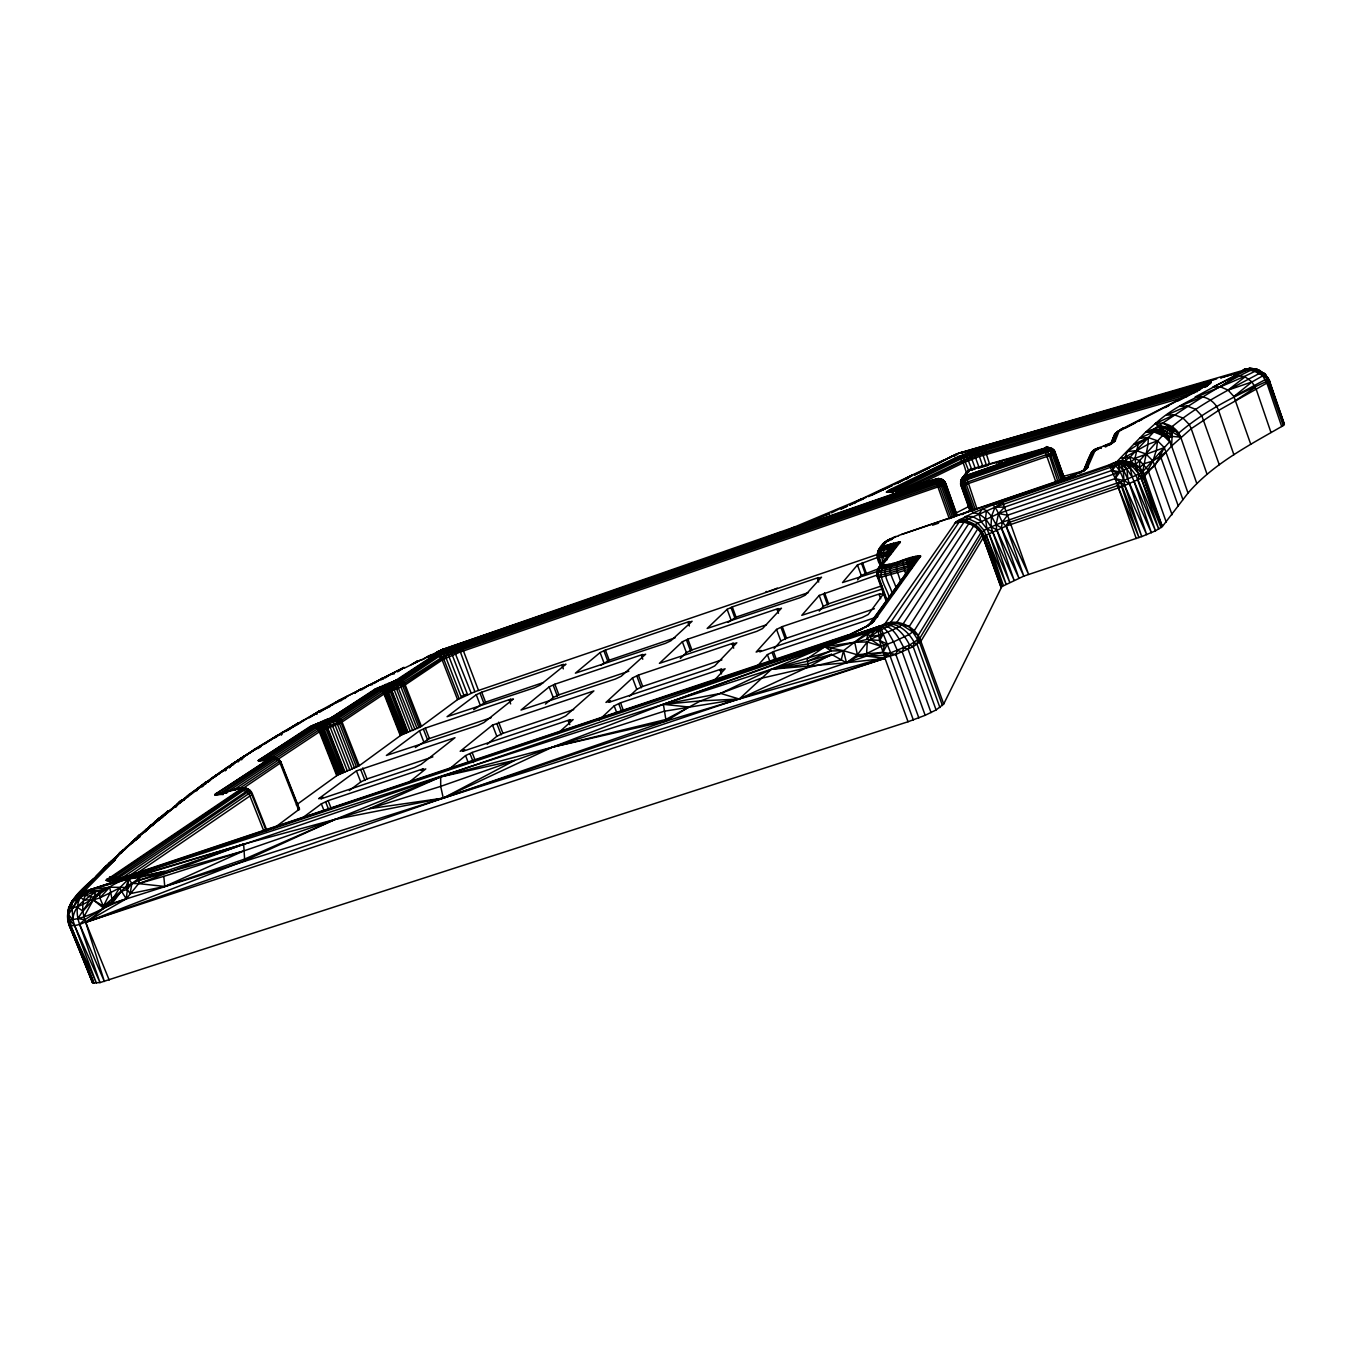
<?xml version="1.0" encoding="UTF-8"?>
<svg xmlns="http://www.w3.org/2000/svg" width="1352" height="1352" viewBox="0 0 1352 1352"><rect width="100%" height="100%" fill="white"/><g stroke="black" fill="none" stroke-linecap="round" stroke-linejoin="round"><path stroke-width="1.5" d="M1188.002 493.074C1213.369 463.719 1248.572 445.602 1281.679 426.488L1267.044 383.529L1260.96 372.594L1257.901 369.755L1253.186 368.724L1242.082 370.651L1249.062 368.859L1257.394 369.569L1265.404 374.352L1269.815 381.433L1218.558 410.433L1191.213 428.668L1171.609 445.974L1143.522 477.239L1121.653 486.821L1006.125 526.097L984.239 536.051L920.982 641.118L913.175 646.678L895.835 654.436L882.957 652.306L857.303 654.79L843.479 650.701L830.99 650.954L771.434 669.257L90.466 889.599C74.461 892.269 63.121 910.133 69.307 925.562C83.097 926.881 93.846 916.284 103.766 908.257L103.377 906.212L128.254 885.104L139.171 880.304L882.366 625.165L885.07 623.61L956.084 521.754L973.153 512.83L992.74 504.904L1109.333 464.868C1121.923 457.753 1139.922 460.88 1144.823 476.208L1162.348 526.536L1188.002 493.074L1171.609 445.974L1167.773 436.172L1165.813 434.499L1162.973 435.074L1139.651 460.576L1139.651 467.775L1141.257 472.828L1162.348 526.536L1155.487 530.829L1141.747 536.575L1023.819 576.104L1001.849 586.582L943.713 704.003L936.091 709.952L925.174 715.309L908.054 721.748L100.014 982.6L92.629 982.803L69.138 924.92C60.35 898.336 93.254 883.042 106.064 865.736C153.266 822.979 202.901 782.419 256.812 748.264L244.154 756.748L241.501 759.824M1113.254 439.637L1115.603 433.096L1123.394 427.976L1114.471 434.482L1110.955 444.064L1115.282 440.667L1119.355 430.409M890.579 543.977L886.439 545.785L888.501 554.996L890.63 554.303L889.396 548.658L890.579 543.977L900.347 542L883.177 564.054C878.056 565.727 875.741 571.93 877.38 576.814L886.591 602.215M273.459 828.59L299.468 809.087L281.115 762.528C278.174 755.717 269.656 756.697 264.198 759.57L265.313 759.216L258.215 760.703L309.659 726.801L332.051 717.304L374.791 689.267L395.714 680.411L435.614 654.199L462.891 642.944L936.26 479.047L937.595 480.467L937.392 485.419L949.324 518.796M942.462 705.558L919.664 642.538L919.783 638.313L982.211 534.851L981.366 532.147L974.268 524.965L964.584 521.5L956.084 521.754L963.976 522.176L974.268 524.965L981.366 532.147L1001.849 586.582L984.239 536.051C980.453 525.759 969.739 520.385 959.278 519.675L968.522 518.847L995.021 507.237L1120.554 463.871L1129.985 457.145L1154.186 431.508L1159.475 431.001L1165.813 434.499L1168.365 427.959L1170.663 427.824C1197.821 405.008 1229.864 389.19 1260.96 372.594C1262.447 365.648 1225.047 370.87 1257.394 369.569L1265.404 374.352L1283.234 425.542L1281.679 426.488M403.927 668.344L442.611 649.45L794.249 527.128L860.768 499.26L958.382 453.359L1216.682 378.898M1116.921 461.623L1139.618 438.217L1148.287 437.592L1148.051 444.318L1142.693 471.713L1139.026 474.113L1120.402 481.937L1002.305 522.21L986.876 528.767L980.977 532.62L918.211 635.524L917.078 644.414L939.927 707.569M908.054 721.748L885.002 658.323C881.927 648.098 877.059 637.215 879.053 626.432L90.466 889.599C88.894 893.469 65.572 904.082 79.869 893.148C106.707 867.19 132.513 839.322 162.477 817.047C191.561 791.258 223.79 768.916 256.812 748.264L237.901 760.246M117.472 856.424L120.108 852.419L112.317 861.731L110.661 861.63L114.785 860.159L84.297 888.568L84.432 891.053L79.869 893.148L72.907 908.105L68.344 914.476L67.769 920.002L96.448 983.208L74.563 925.427L72.907 919.85L71.639 901.497L79.869 893.148L84.77 890.698L114.785 860.159L120.108 852.419L139.662 836.854L139.121 835.249L162.477 817.047L158.539 818.67L144.444 832.173L150.663 825.278L162.477 817.047L158.539 818.67L152.286 825.21M1058.143 482.292L1048.865 453.951L1045.316 448.137L966.19 475.515C958.162 477.07 959.109 490.59 967.998 483.695L1046.854 456.52C1058.346 455.877 1056.166 446.582 1046.262 447.765L971.158 469.127L967.356 471.29L960.883 480.298L960.917 485.486L960.528 483.644L970.398 510.904M885.07 623.61C898.252 619.182 913.732 625.841 919.783 638.313L909.626 645.039L887.267 654.267L885.002 658.323L846.487 662.767L841.282 659.861L760.179 678.552L700.657 700.877L665.691 719.517L552.36 747.2L440.684 776.893L335.414 819.312L244.357 859.179L164.758 886.456L130.096 893.672L125.82 887.453L109.715 887.216L99.727 891.813L90.466 889.599L243.647 844.121L244.712 860.7L85.717 922.334L104.374 981.501L79.599 924.21C75.509 913.293 76.05 899.3 85.311 891.188L71.842 902.781L68.682 908.274C91.53 906.668 106.031 883.008 128.744 878.868L243.647 844.121L335.414 819.312L440.701 786.374L552.36 747.2L663.967 711.287L739.24 699.035L895.835 654.436L897.356 650.481L893.571 641.828L887.909 631.925L881.284 625.621M952.619 517.596L941.229 485.774L940.941 481.042L939.877 479.521L936.919 478.997L942.919 479.842L945.758 483.509L957.098 515.247M1097.807 449.625C1097.317 447.884 1100.849 446.346 1101.221 448.408M71.436 904.539L68.563 907.767L68.344 914.476L70.152 920.273L74.563 925.427L100.014 982.6L79.599 924.21L84.737 919.647L112.689 902.697L109.715 887.216L90.466 889.599L128.744 878.868L140.033 877.397L164.403 871.381L128.744 878.868L126.243 898.843L85.717 922.334L109.191 980.048M136.062 873.882L251.911 794.638C250.086 789.703 242.954 786.83 238.763 790.481L106.081 880.22L109.411 880.879L127.916 876.265L847.552 635.626L868.052 625.638L873.916 621.295L920.56 556.314C908.882 555.165 895.717 565.474 883.059 564.73L879.527 567.012L876.873 572.657L885.087 572.082L914.29 564.139M1153.831 431.863L1145.719 432.065L1155.436 423.514L1160.168 425.964L1170.663 427.824L1172.285 431.88L1171.609 445.974L1168.517 437.963L1158.951 431.17L1152.648 429.885L1145.719 432.065L1139.618 438.217L1153.831 431.863L1168.517 437.963L1172.438 436.426L1180.718 437.186L1196.774 483.458M869.691 624.506L915.693 559.846L920.594 555.824M418.968 727.782L402.879 686.225L403.082 684.247L399.6 680.969L395.714 680.411L400.784 680.309L404.603 683.385L421.435 726.362L400.868 735.268L359.294 765.688L337.324 775.254L296.325 804.947M961.34 485.52L962.286 478.862L970.178 469.533L964.044 476.445L1047.31 447.597L1050.741 447.951L966.274 477.695C960.207 478.439 960.038 482.326 966.562 478.997L1052.312 448.695L1048.408 448.323C1041.293 446.397 1052.532 450.808 1052.278 454.441L1061.32 480.112M1166.201 522.041L1147.916 469.888L1139.651 460.576L1134.429 465.426L1119.98 471.916L1111.986 470.445L1004.553 507.101L998.537 513.54L996.12 524.627L996.728 529.747L1014 579.991L992.52 531.59L986.876 528.767L980.724 521.061L978.949 513.743L982.397 508.927L986.436 510.583L985.557 518.796L986.876 528.767L1009.606 581.985L991.016 526.807L985.557 518.796L978.949 513.743L973.153 512.83M356.59 767.26L339.487 723.489L339.724 721.393L336.09 717.912L332.051 717.304L337.392 717.185L341.431 720.43L359.294 765.688M1207.015 474.197L1191.213 428.668L1189.304 424.596L1182.966 418.038L1174.296 414.81L1155.436 423.514C1165.779 421.57 1177.001 427.164 1180.718 437.186L1168.212 429.463L1158.681 427.283L1145.719 432.065C1155.233 429.175 1163.345 436.172 1172.438 436.426L1166.996 432.015L1160.117 429.429L1152.648 429.885L1159.475 431.001L1165.813 434.499L1155.436 423.514C1184.758 396.947 1223.83 387.804 1257.901 369.755L1253.557 368.876C1218 385.81 1184.91 408.034 1152.648 429.885L1162.973 435.074L1169.615 441.783L1164.309 447.613L1155.081 465.375L1143.91 473.96L1143.522 477.239L1161.064 527.669L1141.291 478.557L1134.429 465.426L1131.066 462.097L1129.985 457.145L1120.622 458.091M982.211 534.851L1001.122 587.461L982.211 534.851L977.851 528.733L969.029 523.275L903.237 623.745C892.658 632.33 878.039 633.513 867.274 641.963L866.446 656.109L885.002 658.323L85.717 922.334C81.982 912.651 80.917 900.466 87.694 891.881L95.705 891.559L109.715 887.216L99.828 897.88L93.288 899.959L83.621 899.908L80.326 896.9L86.545 890.85L87.694 891.881M397.623 671.674L403.961 667.516L340.281 699.745L319.562 711.017L319.393 712.386L340.281 699.745L403.961 667.516L400.919 669.51M420.421 727.004L404.349 685.464L404.603 683.385L445.467 656.396L462.857 649.416L937.392 485.419C945.42 483.053 946.13 478.659 937.24 478.76L895.784 490.556M913.327 719.957L890.275 656.497L890.714 653.033L880.169 626.044M1063.466 479.47L1057.146 481.211L1074.113 475.245L1087.211 468.282L1095.559 449.422C1091.419 448.509 1085.656 465.882 1083.611 470.699M954.089 516.971L942.699 485.182L943.054 482.461L940.553 479.149L937.933 478.676L942.919 479.842L945.589 483.408L956.878 515.518M358.179 766.398L341.093 722.661L341.431 720.43L383.951 692.106L404.603 683.385M880.574 565.406C873.274 555.824 879.425 543.538 889.362 539.414C873.662 552.562 873.003 557.193 893.452 549.503L894.416 545.735L898.252 541.983M72.907 908.105L80.326 896.9L95.705 891.559L93.288 899.959L103.377 906.212L112.469 901.142L121.224 891.391L127.071 889.43L131.904 883.481L140.033 877.397L138.648 883.633L126.243 898.843C106.605 904.758 88.641 919.157 67.769 920.002M886.625 545.278L881.318 547.036L878.597 549.892L895.784 545.752L894.889 547.813L897.018 544.163L900.347 542M969.029 523.275L964.584 521.5L959.007 522.244L890.714 622.376L867.764 633.97L866.852 639.428L830.72 648.03L824.855 646.746L663.393 704.324L552.36 747.2L443.253 798.119L85.717 922.334M130.096 893.672L131.904 883.481L128.744 878.868L119.517 888.011L112.317 899.587M1100.528 447.309L1113.152 441.918L1117.766 431.136M347.396 771.181L330.243 727.359L328.435 718.858L311.281 726.463L258.401 760.263M410.349 731.449L394.209 689.824L392.671 682.084L376.346 688.928L326.745 720.616L327.809 728.221L344.963 772.043M457.787 644.769L474.873 691.7L877.144 554.557M881.301 564.95L881.166 565.677C893.858 566.572 906.888 556.5 918.633 557.21L871.702 622.326L864.655 627.632L871.854 623.204M893.452 549.503L896.494 544.045L899.655 541.848M913.918 563.801L915.186 559.728L919.833 555.655M881.014 565.254L878.242 557.615L878.547 553.644L879.561 549.875L883.211 546.157L881.284 546.833L883.059 545.988M1163.362 423.227L1178.758 433.062C1204.666 410.788 1235.491 395.714 1266.266 381.602L1268.007 377.63L1266.063 377.411L1268.261 379.202L1264.678 374.065L1260.368 371.462M877.059 571.727L877.38 576.814L881.605 577.034L910.099 568.989L908.764 562.922L909.981 557.852M879.679 566.218L879.527 567.012C892.236 568.043 905.164 558.224 916.977 558.528L868.288 625.706L873.916 621.295M877.499 569.699L878.597 570.966L885.256 570.037L914.763 561.79L915.693 559.846L885.78 568.127L878.225 568.685L896.951 544.501L900.297 542.422M877.093 573.806L878.242 575.158L885.29 574.194L912.245 566.184L912.718 560.083L916.048 556.196M1100.815 447.681L1091.808 452.312L1083.915 470.766M84.737 891.272C73.836 894.433 71.081 904.911 68.344 914.476L72.907 919.85C73.481 905.029 86.342 899.705 95.705 891.559M888.501 554.996L878.242 557.615L877.296 553.221M85.311 895.328L93.71 897.289L99.727 891.813L99.828 897.88L103.377 906.212L443.253 798.119L866.446 656.109L882.957 652.306L884.242 645.31L879.763 640.493L881.048 634.494L879.611 626.246M235.383 762.596L241.721 758.066L237.986 762.021M90.854 896.477L90.094 899.874L77.841 918.633L84.737 919.647M965.227 475.718L970.516 469.364L964.01 476.394M1120.96 429.328L1115.282 433.57L1113.254 437.845M973.71 510.194L964.635 484.776L965.886 475.6L977.073 509.146M841.586 508.656L847.653 505.986L840.758 509.028L843.242 507.93M977.851 528.733L914.29 630.657L909.203 634.51L893.571 641.828L887.419 644.177L879.763 640.493L866.852 639.428L879.053 626.432L866.463 633.074L843.479 650.701L841.282 659.861L831.497 654.334L807.516 661.246L771.434 669.257L720.582 693.39L663.393 704.324L666.113 721.106L443.253 798.119L335.414 819.312L243.275 851.101L163.812 876.366L138.648 883.633L131.904 883.481M1068.773 478.371L1069.483 476.681L1075.922 474.045L1073.539 476.411M936.091 709.952L913.175 646.678L914.29 642.538C908.73 631.756 897.069 621.514 884.123 624.303M970.009 469.583L970.821 469.228L966.308 472.592M169.068 811.335L189.973 793.844L226.798 768.173L213.295 777.653M1059.664 480.805L1050.622 455.134L1051.214 453.021L1054.746 451.095L1064.92 480.078M388.261 683.301L389.562 689.706L406.276 732.885M1136.221 538.502L1115.163 478.591L1116.82 473.082L1119.98 471.916L1118.29 464.818L1114.707 462.925L1120.554 463.871L1126.96 469.127L1132.283 477.29L1155.487 530.829L1136.136 475.566L1130.137 467.707L1123.951 462.283L1116.431 462.046L1121.315 460.745L1131.066 462.097L1134.987 458.294L1164.309 447.613L1182.932 499.632M942.395 479.842L938.339 478.591L936.142 479.436L936.936 483.881L939.386 483.999L941.229 485.774C949.966 484.979 942.226 477.357 937.24 478.76M906.465 559.001L908.527 569.496M462.891 642.944L462.857 649.416L478.523 690.416M902.342 560.404L905.823 574.853M125.82 887.453L128.744 878.868M887.301 545.042L889.177 554.776M957.419 454.745L957.841 453.562M1052.278 454.441L1053.09 452.176C1037.913 442.797 1051.417 446.954 1055.321 452.869L1053.276 449.641L1050.977 448.746L1053.123 451.162M931.055 712.588L908.105 649.213L909.626 645.039C904.556 635.22 895.717 623.525 883.329 624.725M1110.837 443.794L1114.504 435.141M268.406 758.202L274.388 757.678L278.681 759.368L281.115 762.528L242.481 788.74M324.159 720.362L325.342 727.207L343.104 772.685M886.456 492.094L893.334 492.128L886.456 492.094L890.106 490.032L894.416 491.334L960.393 459.19L978.121 452.176L1203.212 386.993C1204.379 379.929 1218.355 380.605 1205.325 386.216L1119.946 430.747M884.631 560.472L883.245 556.635L884.14 554.303C881.724 550.585 887.723 543.572 881.318 547.036M1142.693 471.713L1164.309 447.613L1157.565 440.837L1148.287 437.592L1127.213 451.602L1125.101 457.145L1121.315 460.745M1109.333 464.868L1115.163 478.591L1120.402 481.937L1141.747 536.575L1124.796 485.672C1123.529 477.493 1119.709 468.857 1113.271 463.482L1109.857 465.713L1002.728 502.319L995.021 507.237L991.506 516.278L991.016 526.807L996.728 529.747L1018.85 577.98L1001.359 527.888L1002.305 522.21L1007.527 515.23L1115.163 478.591L1123.985 480.619L1129.68 483.813L1151.38 532.739L1134.21 481.937M925.174 715.309L902.19 651.85L903.846 647.76C899.131 638.871 893.587 626.534 882.366 625.165M1159.475 431.001L1160.117 429.429M891.34 539.752L893.334 537.538L885.053 542L882.146 545.971M1094.038 450.334L1096.049 449.067L1093.869 450.216L1086.501 467.995L1082.8 471.662M251.911 794.638L252.317 793.658C248.667 785.225 238.391 788.081 231.682 790.193L239.676 788.064L246.52 788.419L113.078 879.831L106.081 880.22M919.664 642.538L909.186 626.584L974.268 524.965L998.537 513.54L1116.82 473.082L1111.986 470.445L1113.626 466.558L1109.857 465.713L1111.699 464.057M258.215 760.703L263.826 760.432L314.644 726.92L337.392 717.185L379.523 689.351L399.6 680.969L437.913 655.568L449.506 650.042L936.294 481.177C942.175 476.8 944.862 481.785 936.564 482.427L446.65 652.577L439.332 656.261L402.254 681.036L381.01 690.095L338.93 717.963L316.199 727.697L214.731 794.773L224.753 792.475L226.747 793.168M259.956 760.686L266.175 760.162L261.95 760.111L312.971 726.497L335.735 716.763L377.952 688.962L399.195 679.904L438.335 654.064L462.249 644.194L938.525 478.591L940.84 478.929L936.26 479.047L944.913 484.134L956.287 515.906M966.19 473.673L970.28 469.465L968.657 470.259M1283.234 425.542L1284.4 424.224L1269.038 379.523C1268.041 377.495 1238.787 364.229 1253.186 368.724M74.597 900.297L79.869 892.1L84.297 888.568M240.149 789.399L244.509 788.064L110.746 879.442L115.849 880.372L106.892 880.913M1095.272 450.638L1096.472 448.813L1100.173 447.901M1116.431 433.84L1117.124 432.302M986.436 510.583L991.506 516.278L996.12 524.627L1001.359 527.888L1023.819 576.104L1006.125 526.097L1009.167 519.76L1002.356 501.44M1206.356 386.689L1211.054 381.991M281.486 734.964L282.99 731.99L319.562 711.017L329.956 706.657M1206.998 382.379L978.138 448.932L978.426 453.545L982.819 466.305M955.408 455.523L953.549 456.266L955.796 454.39L933.37 465.882M103.377 906.212L110.222 892.776L119.517 888.011L126.243 898.843M214.731 794.773L218.737 794.131L317.568 728.812L340.315 719.061L382.312 691.142L403.555 682.084L447.563 653.726L936.936 483.881M175.963 807.127L179.529 801.888L184.447 799.269L157.322 819.701L152.861 825.565M278.259 759.114L319.511 731.753L341.093 722.661L384.154 693.931L396.575 688.928L397.792 686.63L393.888 681.256M879.763 640.493L883.38 633.649M349.898 770.234L332.744 726.396L334.029 723.979L341.431 720.43M892.472 537.91L895.852 536.507L888.23 541.138M975.333 509.721L966.257 484.286L967.457 482.072L1051.214 453.021M1233.886 454.711L1218.558 410.433C1215.144 401.121 1205.004 394.919 1195.151 396.981L1245.378 369.89L1253.557 368.876M381.416 679.836L382.379 678.096L383.427 679.143M225.683 770.42L227.356 767.429L241.721 758.066L232.831 763.61L229.519 767.733M83.908 916.774L93.288 899.959L98.983 894.128M1147.916 469.888L1152.969 460.998L1156.484 449.641L1157.565 440.837L1148.051 444.318L1125.101 457.145L1126.131 460.846M196.665 790.869L198.558 787.675L205.521 782.335L202.885 785.529M152.506 825.514L155.446 821.255L151.745 824.94M124.181 850.239L139.121 835.249L136.282 839.609L131.398 842.127L139.662 836.854L135.268 838.73L131.803 842.533L139.121 835.249L132.411 843.073M104.155 868.88L106.064 865.736L96.127 876.062M121.494 852.858L126.023 847.18L139.662 836.854M225.243 770.758L227.356 767.429L224.838 769.136M67.6 919.394L68.208 918.481C67.127 910.454 69.712 901.818 76.236 896.714M166.195 813.6L168.087 810.862L154.567 822.067L162.477 817.047M179.884 802.767L181.709 800.114L184.447 799.269L173.259 807.228M233.338 764.86L235.586 761.717L228.927 767.75M1103.333 446.312L1106.629 445.028L1105.294 446.904L1107.119 446.16M440.938 650.092L435.361 653.523L442.07 649.636L731.99 550.129M214.681 776.825L216.117 774.814M881.369 609.904L883.802 606.507M892.337 594.643L897.221 587.866M905.756 576.003L908.189 572.606M202.445 786.594L205.521 782.335L206.383 783.636M962.235 452.176L959.345 453.038L963.131 452.785L958.872 453.19M1115.163 478.591L1119.98 471.916M159.604 817.808L157.66 820.427L160.313 817.859M1009.167 519.76L1028.602 574.431L1006.125 526.097L1010.028 522.142L1117.715 485.588L1120.402 481.937L1124.796 485.672L1146.699 534.682L1127.838 479.132L1120.554 463.871L1114.977 462.807L1122.447 463.026L1130.137 467.707L1132.283 477.29M281.013 734.643L282.99 731.99L286.168 731.195L319.562 711.017L309.456 717.591L319.562 711.017L313.782 714.684M879.256 594.829L880.135 593.663L782.267 626.618L776.555 629.407L756.14 652.07L760.939 650.464L759.723 651.833L862.373 617.442L868.237 614.501L883.954 593.241L879.256 594.829L880.676 598.733M887.149 559.728L885.763 555.892L887.858 553.12L892.607 551.684L893.064 546.005L896.19 542.405M1204.412 387.416L1211.24 382.464M112.689 902.697L121.224 891.391M1080.738 472.963L1081.786 471.594M187.59 796.987L189.973 793.844L186.965 796.446M179.529 801.888L180.272 801.347C175.354 807.431 177.94 802.125 181.709 800.114M890.275 656.497L882.957 652.306L887.419 644.177L881.2 646.34L867.274 641.963L857.303 654.79L846.487 662.767L771.434 669.257L739.24 699.035L666.113 721.106L552.36 747.2M202.09 786.661L205.521 782.335M878.749 568.144L898.556 542.896L889.988 544.619L882.079 548.016L880.76 553.205L883.177 562.922M882.974 544.231L888.095 540.141M895.734 546.039L897.018 544.163L879.763 548.033M915.659 560.167L920.56 556.314M164.505 815.307L168.087 810.862M1110.617 444.385L1115.282 440.667M857.557 579.89L861.241 575.377L877.989 568.972M187.658 796.683L189.973 793.844M893.249 492.939L889.65 491.705L957.875 457.905L977.868 450.013L1197.449 385.996L1208.181 383.816L1206.339 386.334L1209.685 383.207L1198.058 385.066L977.952 449.303L956.574 457.737L888.027 491.722L890.258 491.942M224.719 770.623L227.356 767.429M143.312 833.102L146.895 828.793L142.67 833.069M114.92 858.621L120.108 852.419M819.261 611.104L823.233 606.406L828.539 603.803L881.876 585.805M877.347 571.507L842.516 582.56L857.455 564.95L878.141 557.227M408.034 732.277L391.911 690.652L391.117 682.659L397.606 679.887L436.95 653.962L462.502 643.417M146.827 829.79L150.663 825.278L144.968 831.446M119.297 854.565L123.353 849.783M1111.986 470.445L1116.042 465.68L1114.318 463.077L1118.29 464.818L1123.275 470.648L1123.985 480.619M774.088 648.74L780.831 641.017L786.526 638.195L874.389 608.721M756.917 666.604L767.395 654.621L773.513 651.596L877.752 616.715M882.636 588.914L801.787 615.329L819.227 595.421L877.887 574.769M897.458 561.993L896.444 569.006L901.108 582.982M71.842 902.781L79.836 893.959L84.906 891.255L77.47 897.627M391.573 682.135L390.153 684.805L390.829 689.25L407.51 732.446M145.61 831.007L150.663 825.278M280.641 734.626L282.99 731.99L239.963 758.81M328.756 719.112L331.037 718.994L335.195 725.399L352.331 769.22M142.737 833.457L146.895 828.793L142.856 832.9M817.419 578.588L818.332 577.591L732.26 606.896L727.122 609.33L707.164 628.46L799.928 597.753L805.217 595.201L821.543 577.186L817.419 578.588L818.687 582.036M327.066 719.332L326.018 722.019L326.677 726.734L344.405 772.229M712.284 682.54L725.111 668.784L720.244 670.406L721.545 673.904M720.244 670.406L721.579 668.97L620.517 702.803L614.18 705.879L598.801 720.346M777.163 609.668L778.211 608.535L687.864 639.141L682.354 641.778L659.404 663.359L756.85 631.333L762.528 628.579L781.49 608.197L777.163 609.668L778.498 613.301M155.193 822.151L158.099 819.075L157.322 819.701M847.552 635.626L868.052 625.638M177.484 804.254L180.272 801.347M732.26 644.329L733.477 643.062L638.414 675.087L632.499 677.927L605.949 702.415L610.597 700.86L609.008 702.33L708.583 668.97L714.684 665.961L736.823 642.792L732.26 644.329L733.68 648.183M80.495 892.286L93.288 879.003M1083.983 470.209L1088.292 467.15M142.923 832.849L146.895 828.793M212.568 777.315L207.616 782.369L210.506 780.205M250.221 752.422L298.91 722.712L288.382 729.624L298.91 722.712L292.86 726.548M728.086 622.393L736.063 617.137L808.428 592.582M854.464 503.485L856.729 501.22L866.514 497.266M1107.677 445.062L1114.792 441.175M344.878 698.578L347.143 696.348L340.484 701.046L340.281 699.745L334.789 703.243L338.558 701.756M680.326 658.458L686.393 652.577L691.886 649.94L766.516 624.742M983.107 447.292L982.127 452.328L986.385 465.156M629.474 696.28L636.792 689.334L642.69 686.461L721.9 659.877M431.22 654.588L427.063 657.393L433.705 654.3M867.984 625.486L869.809 623.813M688.1 622.613L689.283 621.531L605.392 650.092L600.085 652.577L575.394 673.161L665.387 643.383L670.862 640.78L692.123 621.244L688.1 622.613L689.368 626.01M242.549 757.357L244.104 755.971M557.632 733.612L573.163 719.602L568.448 721.191L569.767 724.621M568.448 721.191L570.172 719.653L472.118 752.456L465.561 755.599L447.681 770.302M641.423 655.635L642.792 654.419L554.861 684.213L549.165 686.884L520.993 710.053L615.363 679.042L621.244 676.237L645.648 654.216L641.423 655.635L642.775 659.218M1172.438 436.426L1168.212 429.463L1160.168 425.964L1174.956 430.46L1180.718 437.186M238.138 789.298L280.219 761.058L277.329 759.52M1090.743 457.466L1089.966 458.142L1091.064 453.917M854.177 632.82L862.711 628.477M600.846 665.319L609.211 660.198L675.104 637.823M258.739 760.838L273.645 757.221L269.792 758.185L273.831 757.407L278.985 759.638L233.44 790.058M545.431 704.088L553.221 697.531L558.883 694.827L628.832 671.217M1113.592 441.918L1108.657 445.467L1109.84 444.876M1078.44 473.301L1087.211 468.282M950.219 457.737L954.833 454.847M964.044 476.445L965.649 475.667L961.711 478.912L967.356 471.29L969.57 470.192M487.176 744.293L496.826 736.282L502.927 733.359L573.67 709.614M939.065 463.128L952.416 455.894M913.225 556.906L910.606 562.398L911.552 568.567M496.86 723.607L593.883 690.923L565.727 715.901L559.39 718.96L462.756 751.34L464.716 749.752L460.187 751.273L492.517 725.078L496.86 723.607L501.17 734.829M892.979 563.294C885.881 570.375 894.956 581.377 896.241 588.745M562.06 665.522L563.497 664.356L481.718 692.207L476.259 694.725L447.073 716.695L534.412 687.796L540.039 685.16L565.981 664.187L562.06 665.522L563.328 668.885M1120.859 429.514L1207.809 384.712L1206.474 385.303M1284.147 424.765L1269.545 381.923L1266.824 378.797L1233.903 396.525L1228.072 390.103L1220.197 386.74L1212.896 387.01L1249.282 368.978C1232.044 369.028 1265.1 371.073 1265.404 374.352L1251.969 381.94L1233.903 396.525L1250.735 444.2M410.923 664.795L417.447 661.06L415.52 662.615L420.996 659.675L421.807 660.367M407.865 783.214L425.779 768.916L421.199 770.454L423.277 768.798L328.113 800.654L321.353 803.848L301.259 818.805M893.587 543.082L891.357 546.445L891.424 551.988M988.937 533.296L1005.972 583.844L984.019 530.305L977.361 522.852L968.522 518.847L963.976 522.176L896.9 622.342L878.394 631.046L870.637 636.488L871.094 639.699L881.2 646.34L865.821 653.979L857.743 656.379L846.487 662.767L843.479 650.701L830.72 648.03L830.99 650.954L807.516 661.246L808.597 666.806L739.24 699.035L700.657 700.877L663.393 704.324L879.053 626.432L824.855 646.746L771.434 669.257L807.989 663.95L843.479 650.701M509.332 700.387L510.972 699.085L425.339 728.086L419.492 730.807L386.385 755.447L477.814 725.433L483.881 722.576L513.422 699.001L509.332 700.387L510.667 703.919M1110.837 443.557L1115.603 433.096L1118.662 431.204M906.381 478.169L912.245 475.312L897.474 483.053L912.245 475.312L906.398 479.25M1094.241 449.895L1095.712 449.27L1092.399 451.365L1083.712 470.733L1091.216 452.819L1093.193 451.568M1198.802 384.475L1197.044 387.196L1197.111 391.81M1251.969 381.94L1245.091 376.819L1228.072 390.103L1251.969 381.94L1256.211 389.275L1270.981 432.488M274.017 738.141L277.667 735.302L253.365 749.904M473.639 709.665L485.537 702.161L543.369 682.523M415.317 747.555L429.395 738.547L491.114 717.709M349.323 790.531L360.747 781.929L367.034 778.955L432.893 756.866M884.631 546.377L886.439 545.785M275.385 737.601L282.99 731.99M421.435 726.362L457.567 699.592L474.873 691.7M356.438 770.893L318.666 798.711L323.06 797.241L320.796 798.914L414.608 767.48L421.148 764.353L454.999 737.702L356.438 770.893L360.747 781.929M883.076 546.799L884.157 546.005M987.636 445.907L985.49 451.298L989.613 464.175M196.446 789.906L205.825 783.078L195.043 790.65M298.285 723.962L304.149 719.72M257.81 748.721L261.19 746.372M264.57 744.006L277.667 735.302M216.371 775.372L226.798 768.173L219.818 772.583M363.451 688.861L368.42 685.43L372.594 684.534M128.085 876.586L251.371 791.883L245.557 788.081L235.197 789.213M385.083 678.028L390.052 674.682L394.446 673.752M957.25 453.782L953.549 456.266L958.382 453.359M889.126 564.257C879.172 571.71 890.883 585.568 892.269 593.984M336.851 702.043L340.281 699.745L331.544 705.49M1220.197 386.74L1237.384 375.315L1245.091 376.819M1235.694 400.445L1255.433 387.331M423.244 659.404L429.006 655.602M225.024 793.387L277.447 758.523L275.943 758.421M374.234 683.453L382.379 678.096M275.673 758.607L318.7 730.181L334.029 723.979M953.177 456.114L955.796 454.39M312.565 715.614L319.562 711.017M271.498 757.83L214.985 794.266M397.657 671.623L403.961 667.516M1203.331 383.241L1200.762 386.165L1200.238 389.258L974.589 454.897L899.553 490.404M357.722 691.024L361.187 688.81L361.795 689.993M1166.353 451.872L1152.969 460.998L1143.657 463.804L1139.651 467.775L1125.236 461.556L1116.431 462.046M231.006 764.877L241.721 758.066M176.875 804.068L184.447 799.269M878.8 635.254L870.637 636.488L867.764 633.97L854.734 642.234L824.855 646.746L807.195 658.762L807.516 661.246M666.113 721.106L688.996 707.045L663.393 704.324M413.29 663.578L417.447 661.06M394.564 687.898L396.575 688.928L404.349 685.464L442.307 659.911L459.714 652.222L941.229 485.774M918.278 555.773L914.172 559.812L913.276 565.998M886.101 564.832C873.629 572.673 888.112 589.134 889.447 598.632M883.938 543.436L891.137 538.518L889.937 539.025M898.505 535.983L895.345 536.71M881.943 547.036L883.6 546.123M877.33 491.942L870.942 495.44L892.388 485.317M808.597 666.806L831.497 654.334M884.039 565.001C879.358 566.843 877.009 572.555 878.749 577.22L887.267 600.727M859.973 630.116L863.1 628.46M1172.268 426.455L1174.956 430.46L1172.285 431.88L1168.365 427.959M841.823 507.642L831.548 512.881M1209.618 381.957L1205.24 386.672L1203.212 386.993M964.314 476.428L965.886 475.6L963.317 478.625L963.232 485.165L973.001 512.526M888.67 490.303L955.323 457.922L978.138 448.932M868.44 496.607L892.641 485.334M894.247 484.574L912.245 475.312M961.847 514.673L969.283 510.836M849.529 505.023L863.472 498.871M954.749 513.692L969.604 506.07M1125.591 427.857L1134.97 423.058M1138.722 421.131L1142.474 419.204M1165.002 407.645L1168.753 405.718M1178.133 400.902L1200.66 389.342M465.933 694.303L464.53 694.996M914.307 474.991L944 460.069L914.256 475.008L929.568 467.707M109.106 862.965L114.785 860.159M939.403 479.284L941.414 481.126L940.451 480.061L941.347 480.061M884.732 489.052L878.935 491.08L887.858 487.582M916.149 485.841L963.013 462.942L979.338 456.486L1187.495 396.322M99.828 897.88L110.222 892.776M906.093 488.968L962.354 461.522L978.848 454.999L1195.1 392.384M824.99 514.825L829.824 513.743L794.655 528.024L794.249 527.128L781 533.144L780.408 532.299L745.983 545.329M887.419 540.699L877.769 551.7L894.923 547.56M1093.869 450.216L1095.559 449.422M1148.287 437.592L1134.074 444.2L1138.435 443.253L1134.987 458.294L1135.697 464.463M244.712 860.7L335.414 819.312M973.356 468.89L970.854 469.702L974.437 469.33L971.158 469.127M437.169 651.782L439.248 650.853M1074.924 474.451L1080.856 471.814L1079.538 472.355M243.647 844.121L138.648 883.633L164.758 886.456L243.275 851.101L139.171 880.304M1208.654 384.069L1210.141 383.393M1095.137 449.422L1097.216 448.509M440.684 776.893L440.701 786.374L443.253 798.119L514.875 760.331L440.684 776.893L369.265 808.733L443.253 798.119L885.002 658.323M1219.267 464.733L1201.827 415.825L1195.658 409.318L1187.242 406.056L1166.573 415.098L1174.296 414.81M969.35 469.871L970.28 469.465M777.282 588.12L773.107 589.793M1083.121 470.53L1084.693 469.854M1110.516 443.372L1111.783 442.831M79.869 893.148L84.432 891.053M1202.57 396.677L1179.688 406.344L1187.242 406.056M1108.454 444.284L1109.417 443.878L1106.004 445.281M811.437 521.382L820.309 517.731M1098.111 448.171L1096.472 448.813L1099.734 447.546M461.691 696.212L462.722 695.79M1069.483 476.681L1063.534 478.963M392.671 682.084L394.26 681.476M794.655 528.024L804.034 524.339M129.201 876.856L125.668 876.603L847.924 634.933M786.847 530.947L792.711 528.75M109.411 880.879L120.531 878.124M295.48 725.517L296.815 725.027M898.455 535.527L1057.687 481.515M830.99 650.954L824.855 646.746L874.44 630.285L878.394 631.046M224.753 792.475L223.908 792.762L241.501 787.946L245.033 789.078M228.37 791.241L227.525 791.528L232.882 789.788L235.518 790.278M113.534 880.135L120.514 878.513M855.005 631.942L856.086 631.57M447.884 648.622L937.173 479.301M970.77 469.296L972.291 468.806M271.228 757.728L269.065 757.999L271.076 757.407M1057.348 481.16L901.632 534.412M449.878 647.946L525.59 622.19M932.525 525.218L938.508 523.173M1050.166 485.013L1056.149 482.968M220.934 793.725L223.452 793.337L215.238 794.976M887.267 654.267L883.971 655.382L857.743 656.379L854.734 642.234L867.274 641.963M771.975 590.199L769.068 591.111M687.83 690.483L701.84 685.802M960.647 483.864L967.457 482.072M271.769 757.323L269.589 757.88M218.416 794.435L222.134 793.32M877.702 557.463L877.313 555.182L887.858 553.12M261.815 760.263L263.217 759.824M269.91 757.712L267.02 758.658L269.572 759.114L267.764 758.404M442.611 649.45L445.89 649.298L443.152 649.247M216.489 794.858L223.148 794.266M237.918 788.605L241.501 787.946M119.044 878.682L126.733 876.181M959.768 452.903L1244.364 369.992M964.652 452.328L970.702 450.571M974.724 449.388L998.925 442.357M1006.986 440.008L1045.316 428.854M1049.338 427.688L1077.578 419.475M1081.6 418.292L1105.801 411.245M1113.879 408.895L1138.08 401.865M1142.102 400.682L1152.191 397.758M1156.213 396.575L1184.453 388.362M1188.493 387.196L1212.693 380.149M974.758 449.455L980.825 447.732M984.864 446.582L994.971 443.709M1017.211 437.389L1023.278 435.665M938.305 478.845L888.957 492.196L891.881 491.79M975.35 468.316L1049.051 447.58L962.675 477.442M925.241 483.306L931.308 481.582M978.426 468.198L988.43 465.358M996.424 463.094L1002.423 461.387M1006.429 460.255L1012.411 458.548M1020.422 456.283L1026.421 454.576M1034.415 452.295L1040.415 450.605M767.53 536.964L777.147 534.243M1047.31 447.597L1045.417 448.002L1049.659 448.002M1062.706 476.58L1084.912 470.513M1002.728 502.319L992.74 504.904C999.365 510.549 999.196 520.79 1006.125 526.097M887.115 492.382L888.67 491.976M1045.417 448.002L1047.192 447.563M106.994 878.834L111.54 878.225L115.951 879.628L246.216 791.528L248.396 789.196L247.382 788.841M954.495 523.275L959.007 522.244M396.846 680.309C393.229 680.681 402.592 683.351 401.02 687.069L417.126 728.677M433.4 655.483L437.913 655.568L441.58 658.492L457.567 699.592M333.217 717.202C329.398 717.642 339.149 720.565 337.493 724.418L354.613 768.223M396.051 680.225L397.606 679.887M374.791 689.267L379.523 689.351L383.376 692.444L400.327 735.623M1245.276 369.84L1249.282 368.978M886.98 491.401L890.106 491.08L892.709 492.736L891.238 492.043L895.328 489.373L959.176 458.396L977.935 450.977L1197.044 387.196L1207.252 385.574M332.423 717.067L334.045 716.729M309.659 726.801L314.644 726.92L318.7 730.181L336.716 775.642M259.297 759.587L266.158 760.551M215.999 793.506L223.3 794.537M238.763 790.481C243.292 788.976 248.345 791.85 250.019 796.176L263.775 830.872M109.596 876.84L115.934 877.042L119.72 879.51L250.052 790.379L246.554 790.244M944.118 483.627L945.589 483.408M435.614 654.199L439.721 654.503L443.169 657.562L459.122 698.612M1244.516 370.448L1257.901 369.755M376.059 688.523L380.351 688.878L383.951 692.106L400.868 735.268M884.732 623.931L895.886 623.306L909.186 626.584M311.078 725.99L315.557 726.379L319.342 729.793L337.324 775.254M1233.937 375.89L1237.384 375.315M936.26 479.047L938.491 478.676M1045.316 448.137L1046.803 447.918M1052.16 449.827L1053.664 449.76L960.511 481.954M955.323 457.922C964.094 456.858 964.551 469.533 967.221 474.738M943.442 481.515L944.372 481.38L956.371 515.129M767.192 591.568L765.976 591.568M891.441 488.866L895.328 489.373L897.677 491.317M1244.347 370.009L1251.8 368.91L1249.062 368.859M438.808 652.593L442.357 653.185L445.467 656.396L461.37 697.412M936.919 478.997L942.817 480.045L945.521 483.762L944.626 481.498M274.388 757.678L275.707 757.762L220.9 794.148L216.692 794.232L220.072 794.199M956.084 521.754L965.632 520.655M377.85 687.627L381.517 688.286L384.779 691.683L401.662 734.846M1127.213 451.602L1136.474 450.638L1146.023 454.002L1152.969 460.998L1172.066 514.757M315.912 714.312L317.044 714.194M313.039 724.993L316.841 725.737L320.238 729.336L338.186 774.797M1245.209 370.076L1248.014 369.823M394.598 680.952L395.697 680.85M113.686 880.034L108.38 879.577L240.622 790.092L242.447 788.165L241.619 787.878M958.838 456.317L964.061 459.055L969.012 471.611M330.851 717.878L331.967 717.794M297.93 809.003L299.468 809.087M1134.429 465.426L1141.257 472.828L1141.291 478.557L1158.765 529.105L1138.147 480.146L1139.026 474.113L1132.537 466.508L1123.951 462.283L1115.434 462.587L1122.447 463.026L1126.96 469.127L1127.838 479.132M442.848 650.751L445.67 651.664L448.374 655.061L464.226 696.043M995.021 507.237L1004.553 507.101M1115.89 462.367L1123.951 462.283M380.098 686.596L382.988 687.61L385.793 691.21L402.642 734.373M1109.857 465.713L1116.042 465.68M315.455 723.878L318.413 724.993L321.337 728.829L339.251 774.273M963.08 454.525L967.221 457.72L972.054 470.31M1154.186 431.508L1161.368 431.998M937.933 478.676L940.113 478.929M1171.981 430.02L1174.956 430.46M1045.535 448.442L1045.806 453.275L1055.912 482.191M447.512 648.774L451.737 653.624L467.538 694.59M998.537 513.54L1007.527 515.23M264.975 760.432L260.057 760.196L263.944 760.162M936.142 480.163L942.699 485.182M382.667 685.498L386.976 690.703L403.775 733.866M1129.985 457.145L1139.651 460.576M273.29 757.864L278.191 760.331L280.253 763.474L298.657 810.118M279.898 760.77L281.115 762.528M391.37 689.064L394.209 689.824M327.235 726.548L330.243 727.359M318.21 722.695L322.604 728.289L340.467 773.733M897.356 650.481L902.19 651.85M720.582 693.39L739.24 699.035M1117.715 485.588L1121.653 486.821L1138.959 537.572L1118.526 487.903M903.846 647.76L908.105 649.213M967.88 452.633L970.787 456.3L975.485 468.958M337.172 722.61L339.487 723.489M1046.296 454.88L1048.78 455.827M400.733 685.38L402.879 686.225M115.258 880.71L113.078 879.831L113.771 880.406M938.237 478.828L944.169 481.887L944.913 484.134M1141.257 472.828L1143.91 473.96M1266.266 381.602L1268.598 382.633M937.392 485.419L939.606 486.399L950.997 518.205M909.626 645.039L913.175 646.678M330.615 725.331L332.744 726.396M918.211 635.524L901.902 625.013M980.724 521.061L972.781 516.599L965.176 516.532L968.522 518.847M1158.681 427.283L1166.996 432.015L1167.773 436.172M880.963 555.165L883.245 556.635M1048.865 453.951L1050.622 455.134M914.29 642.538L917.078 644.414M1125.236 461.556L1132.537 466.508M279.374 761.801L280.979 762.883L280.219 761.058M77.115 907.057L82.911 911.079L93.288 899.959L103.766 908.257M1064.193 480.112L1054.695 453.292L1053.09 452.176L1063.399 481.447M866.463 633.074L867.764 633.97M1170.663 427.824L1172.742 429.344L1171.187 427.367M936.48 479.554L937.595 480.467M963.047 483.441L964.635 484.776M937.781 479.047L939.353 481.701L939.606 486.399M452.565 646.746L471.155 693.12M939.386 483.999L936.294 481.177M339.724 721.393L341.093 722.661M403.082 684.247L404.349 685.464M884.14 554.303L885.763 555.892M441.546 649.856L442.273 650.616L442.07 649.636M833.998 641.71L832.122 640.797L840.437 638.347M385.438 684.382L405.008 733.375M965.091 482.85L966.257 484.286M397.792 686.63L415.013 729.607M321.151 721.512L341.769 773.209M1159.441 453.376L1178.302 506.087M972.984 450.74L979.135 467.606M877.38 555.638L878.242 557.615M919.783 638.313L943.713 704.003M943.054 482.461L955.34 516.413M72.839 931.596L82.911 956.32M85.244 962.032L87.559 967.728M90.668 975.35L93.001 981.045M878.648 555.621L882.163 565.17M266.767 830.077L252.317 793.658L251.235 793.269L266.395 831.159M280.641 762.41L299.35 809.493M328.113 800.654L331.189 808.445M325.832 802.361L328.13 808.209M321.353 803.848L323.669 809.713M362.742 767.953L367.034 778.955M360.663 769.474L364.972 780.51M72.771 931.731L92.629 982.803L69.138 924.92L68.834 921.337L69.307 925.562L93.947 983.276L71.064 925.9L70.152 920.273M425.339 728.086L429.395 738.547M423.531 729.438L427.587 739.933M419.492 730.807L423.548 741.285M396.575 688.928L412.715 730.553M984.239 536.051L1003.319 585.45L986.132 534.817M472.118 752.456L475.397 760.956M470.175 754.061L473.453 762.579M465.561 755.599L468.181 762.41M498.635 722.171L502.927 733.359M481.718 692.207L485.537 702.161M492.517 725.078L496.826 736.282M480.112 693.424L483.932 703.395M476.259 694.725L480.078 704.696M554.861 684.213L558.883 694.827M553.306 685.481L557.345 696.128M549.165 686.884L553.221 697.531M605.392 650.092L609.211 660.198M604.04 651.225L607.859 661.348M620.517 702.803L623.779 711.439M600.085 652.577L603.905 662.683M618.929 704.291L621.548 711.236M614.18 705.879L616.782 712.808M638.414 675.087L642.69 686.461M636.978 676.423L641.254 687.83M632.499 677.927L636.792 689.334M682.354 641.778L686.393 652.577M687.864 639.141L691.886 649.94M686.613 640.341L690.652 651.14M767.395 654.621L769.998 661.686M732.26 606.896L736.063 617.137M731.162 607.944L734.964 618.219M727.122 609.33L730.925 619.588M961.526 483.779L971.175 510.803M782.267 626.618L786.526 638.195M781.169 627.869L785.428 639.462M776.555 629.407L780.831 641.017M773.513 651.596L776.758 660.401M772.296 652.982L774.899 660.046M824.534 592.852L828.539 603.803M823.588 593.934L827.61 604.919M819.227 595.421L823.233 606.406M877.786 557.092L880.659 565.035M877.583 575.834L886.05 599.206M895.835 654.436L918.836 717.912M862.424 562.567L866.209 572.978M861.613 563.53L865.398 573.975M857.455 564.95L861.241 575.377M960.917 485.3L969.976 510.853M1065.207 480.197L1054.323 450.977L1054.492 452.582M1284.163 423.953L1269.021 381.112L1282.913 421.858M1054.323 451.5L1054.695 453.292M1269.038 379.523L1269.545 381.923M163.812 876.366L164.758 886.456M860.768 499.26L849.867 505.006L860.768 499.26M361.187 688.81L354.494 693.255L361.187 688.81M1244.955 370.752L1220.755 377.8L1244.955 370.752M893.148 491.232L891.897 491.587L898.928 490.776L893.148 491.232"/></g></svg>
